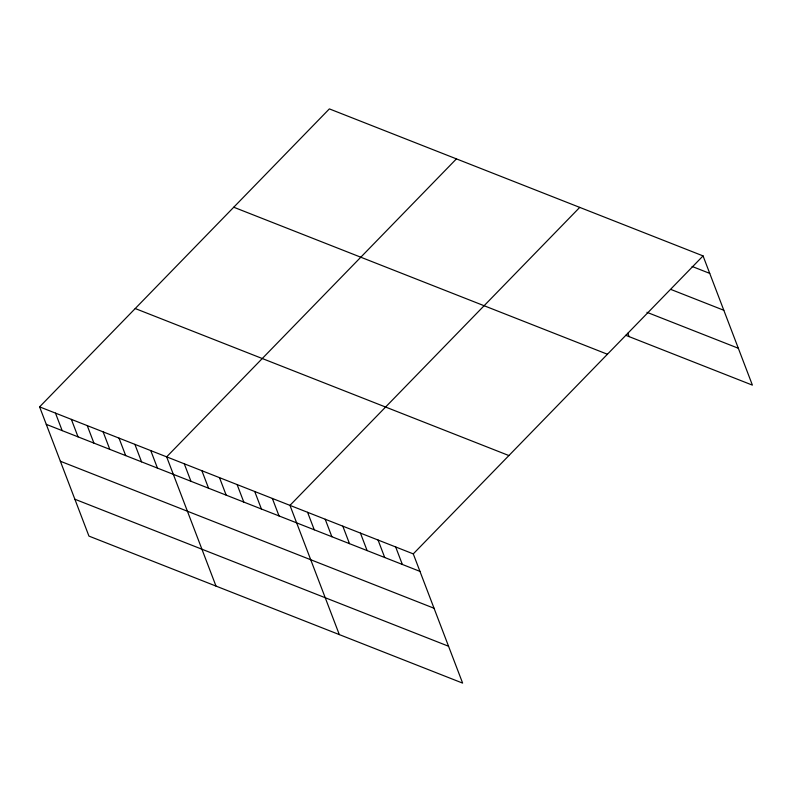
<?xml version="1.0" encoding="UTF-8"?>
<svg xmlns="http://www.w3.org/2000/svg" width="792" height="792" viewBox="0 0 792 792"><rect width="100%" height="100%" fill="white"/><g stroke="black" fill="none" stroke-linecap="round" stroke-linejoin="round"><path stroke-width="1.19" d="M39.6 406.87L413.275 553.885L462.627 683.11L88.942 536.095L39.6 406.87L329.373 108.89L703.058 255.905L752.4 385.13L625.779 335.313M456.43 158.875L166.647 456.855L215.998 586.08M579.744 207.385L289.961 505.375L339.313 634.6M413.275 553.885L703.058 255.905M692.119 266.458L709.731 273.388M670.963 289.476L723.809 310.266M646.935 312.305L738.322 348.252M233.749 207.227L607.424 354.242M135.224 308.543L508.909 455.558M46.282 424.363L419.958 571.378M60.36 461.241L434.036 608.246M74.864 499.227L448.549 646.242M627.808 333.254L629.086 336.61M395.663 546.955L402.346 564.448M378.051 540.025L384.724 557.519M360.429 533.095L367.112 550.588M342.817 526.165L349.49 543.659M325.195 519.235L331.878 536.728M307.583 512.305L314.266 529.798M272.349 498.445L279.031 515.938M254.737 491.515L261.41 508.999M237.115 484.585L243.797 502.069M219.503 477.655L226.175 495.139M201.881 470.725L208.563 488.209M184.269 463.785L190.951 481.279M150.767 450.608L157.45 468.102M134.887 444.362L141.57 461.855M119.008 438.115L125.69 455.608M103.128 431.868L109.801 449.361M87.249 425.621L93.921 443.104M71.359 419.374L78.042 436.857M55.48 413.127L62.162 430.61"/></g></svg>
